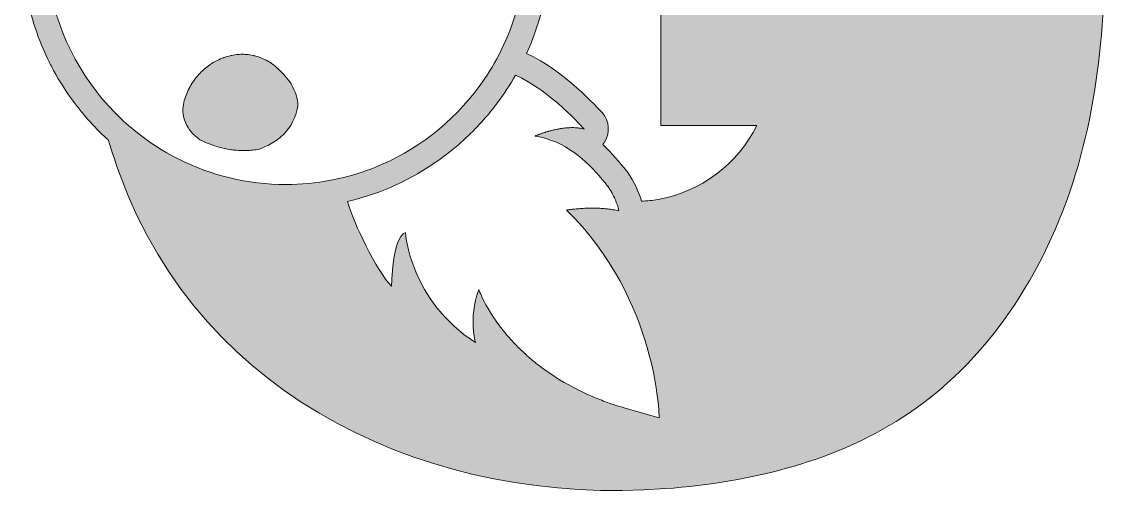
# Model space of a CAD drawing. Header units: millimetres. Extents: x -196 to -28, y -86 to 91.
# Drawn here: x -195.7 to -27.6, y -86.1 to -11.2 of the extents above; entities that cross this region are included whole.
import ezdxf

# ---------------------------------------------------------------- set-up
doc = ezdxf.new("R2010")
doc.units = ezdxf.units.MM
doc.header["$MEASUREMENT"] = 0
doc.layers.add('Layer 1', color=7, linetype='Continuous', lineweight=0)

# ---------------------------------------------------------------- blocks, each defined once
blk = doc.blocks.new('Block_0')
at = {"layer": 'Layer 1', "transparency": 33554687}
h = blk.add_hatch(color=7, dxfattribs=at)
h.dxf.hatch_style = 2
edge = h.paths.add_edge_path()
edge.add_spline(control_points=[(-102.33, -70.98), (-103.18, -70.73), (-104.01, -70.47), (-104.8, -70.19), (-105.6, -69.91), (-106.36, -69.62), (-107.1, -69.31), (-108.57, -68.7), (-109.94, -68.04), (-111.19, -67.34), (-112.86, -66.41), (-114.35, -65.41), (-115.66, -64.4), (-115.99, -64.15), (-116.31, -63.89), (-116.62, -63.64), (-117.24, -63.13), (-117.81, -62.61), (-118.35, -62.1), (-118.88, -61.59), (-119.38, -61.08), (-119.84, -60.58), (-123.75, -56.33), (-125, -52.62), (-125, -52.62), (-126.63, -57.31), (-125.49, -60.82), (-125.49, -60.82), (-135.66, -54.43), (-136.35, -43.82), (-136.35, -43.82), (-138.4, -44.66), (-138.48, -52.12), (-138.48, -52.12), (-140.82, -49.76), (-144.37, -42.31), (-145.32, -39.04), (-143.12, -38.51), (-140.97, -37.82), (-138.92, -36.95), (-137.7, -36.43), (-136.51, -35.86), (-135.35, -35.23), (-134.19, -34.6), (-133.07, -33.91), (-131.98, -33.18), (-130.89, -32.45), (-129.84, -31.66), (-128.84, -30.83), (-127.83, -29.99), (-126.86, -29.11), (-125.93, -28.19), (-125.01, -27.27), (-124.13, -26.3), (-123.3, -25.29), (-122.94, -24.86), (-122.61, -24.42), (-122.27, -23.98), (-122.21, -23.9), (-122.14, -23.83), (-122.08, -23.74), (-121.07, -22.39), (-120.15, -20.96), (-119.31, -19.49), (-114, -21.82), (-108.7, -27.83), (-108.7, -27.83), (-108.96, -27.76), (-109.23, -27.71), (-109.51, -27.67), (-109.58, -27.66), (-109.66, -27.65), (-109.73, -27.65), (-109.97, -27.62), (-110.22, -27.61), (-110.46, -27.61), (-110.49, -27.61), (-110.52, -27.6), (-110.54, -27.6), (-110.56, -27.6), (-110.57, -27.6), (-110.58, -27.6), (-110.63, -27.6), (-110.68, -27.61), (-110.73, -27.61), (-110.88, -27.61), (-111.03, -27.62), (-111.18, -27.63), (-111.25, -27.63), (-111.33, -27.64), (-111.4, -27.64), (-111.53, -27.65), (-111.66, -27.67), (-111.79, -27.68), (-111.86, -27.69), (-111.93, -27.7), (-112, -27.71), (-112.14, -27.73), (-112.27, -27.75), (-112.41, -27.77), (-112.47, -27.78), (-112.53, -27.79), (-112.59, -27.8), (-112.78, -27.83), (-112.96, -27.87), (-113.14, -27.91), (-113.15, -27.91), (-113.15, -27.91), (-113.15, -27.91), (-113.33, -27.95), (-113.51, -27.99), (-113.68, -28.04), (-113.74, -28.05), (-113.79, -28.07), (-113.85, -28.08), (-113.97, -28.11), (-114.08, -28.14), (-114.19, -28.18), (-114.25, -28.19), (-114.31, -28.21), (-114.36, -28.22), (-114.47, -28.26), (-114.57, -28.29), (-114.68, -28.32), (-114.72, -28.34), (-114.77, -28.35), (-114.82, -28.37), (-114.93, -28.4), (-115.04, -28.44), (-115.14, -28.47), (-115.17, -28.48), (-115.19, -28.49), (-115.22, -28.5), (-115.35, -28.54), (-115.46, -28.59), (-115.57, -28.63), (-115.6, -28.64), (-115.62, -28.64), (-115.64, -28.65), (-115.72, -28.68), (-115.8, -28.71), (-115.87, -28.74), (-115.89, -28.75), (-115.92, -28.76), (-115.94, -28.77), (-116, -28.79), (-116.05, -28.81), (-116.1, -28.83), (-116.12, -28.84), (-116.13, -28.85), (-116.15, -28.85), (-116.2, -28.87), (-116.23, -28.89), (-116.26, -28.9), (-116.27, -28.9), (-116.27, -28.9), (-116.27, -28.91), (-116.3, -28.92), (-116.32, -28.93), (-116.32, -28.93), (-116.32, -28.93), (-116.32, -28.93), (-116.32, -28.93), (-115.69, -29.01), (-115.08, -29.14), (-114.49, -29.32), (-110.36, -30.56), (-107.13, -33.91), (-105.06, -36.66), (-105.06, -36.67), (-105.05, -36.67), (-105.05, -36.67), (-104.63, -37.29), (-104.22, -37.99), (-103.89, -38.74), (-103.65, -39.3), (-103.43, -39.88), (-103.31, -40.48), (-103.61, -40.41), (-103.91, -40.35), (-104.22, -40.3), (-104.3, -40.28), (-104.38, -40.27), (-104.46, -40.26), (-104.73, -40.22), (-105.01, -40.18), (-105.29, -40.15), (-105.32, -40.15), (-105.35, -40.14), (-105.37, -40.14), (-105.68, -40.11), (-105.99, -40.09), (-106.29, -40.08), (-106.37, -40.07), (-106.44, -40.07), (-106.52, -40.07), (-106.78, -40.06), (-107.03, -40.05), (-107.28, -40.05), (-107.32, -40.05), (-107.35, -40.05), (-107.38, -40.05), (-107.39, -40.05), (-107.41, -40.05), (-107.42, -40.05), (-107.67, -40.05), (-107.92, -40.06), (-108.16, -40.06), (-108.22, -40.06), (-108.28, -40.07), (-108.35, -40.07), (-108.52, -40.08), (-108.69, -40.08), (-108.86, -40.09), (-108.94, -40.1), (-109.01, -40.1), (-109.09, -40.11), (-109.24, -40.12), (-109.38, -40.13), (-109.52, -40.14), (-109.58, -40.14), (-109.65, -40.15), (-109.71, -40.15), (-109.87, -40.17), (-110.02, -40.18), (-110.17, -40.2), (-110.19, -40.2), (-110.22, -40.2), (-110.24, -40.21), (-110.41, -40.22), (-110.56, -40.24), (-110.69, -40.26), (-110.74, -40.26), (-110.77, -40.27), (-110.81, -40.27), (-110.9, -40.28), (-110.98, -40.29), (-111.05, -40.3), (-111.09, -40.31), (-111.12, -40.31), (-111.15, -40.32), (-111.21, -40.33), (-111.26, -40.33), (-111.3, -40.34), (-111.32, -40.34), (-111.33, -40.34), (-111.34, -40.35), (-111.38, -40.35), (-111.41, -40.36), (-111.41, -40.36), (-97.24, -54.27), (-97.09, -72.45), (-97.09, -72.45), (-97.09, -72.45), (-102.33, -70.98), (-102.33, -70.98)], knot_values=[0, 0, 0, 0, 1, 1, 1, 2, 2, 2, 3, 3, 3, 4, 4, 4, 5, 5, 5, 6, 6, 6, 7, 7, 7, 8, 8, 8, 9, 9, 9, 10, 10, 10, 11, 11, 11, 12, 12, 12, 13, 13, 13, 14, 14, 14, 15, 15, 15, 16, 16, 16, 17, 17, 17, 18, 18, 18, 19, 19, 19, 20, 20, 20, 21, 21, 21, 22, 22, 22, 23, 23, 23, 24, 24, 24, 25, 25, 25, 26, 26, 26, 27, 27, 27, 28, 28, 28, 29, 29, 29, 30, 30, 30, 31, 31, 31, 32, 32, 32, 33, 33, 33, 34, 34, 34, 35, 35, 35, 36, 36, 36, 37, 37, 37, 38, 38, 38, 39, 39, 39, 40, 40, 40, 41, 41, 41, 42, 42, 42, 43, 43, 43, 44, 44, 44, 45, 45, 45, 46, 46, 46, 47, 47, 47, 48, 48, 48, 49, 49, 49, 50, 50, 50, 51, 51, 51, 52, 52, 52, 53, 53, 53, 54, 54, 54, 55, 55, 55, 56, 56, 56, 57, 57, 57, 58, 58, 58, 59, 59, 59, 60, 60, 60, 61, 61, 61, 62, 62, 62, 63, 63, 63, 64, 64, 64, 65, 65, 65, 66, 66, 66, 67, 67, 67, 68, 68, 68, 69, 69, 69, 70, 70, 70, 71, 71, 71, 72, 72, 72, 73, 73, 73, 74, 74, 74, 75, 75, 75, 76, 76, 76, 77, 77, 77, 78, 78, 78, 79, 79, 79, 80, 80, 80, 81, 81, 81, 82, 82, 82, 83, 83, 83, 84, 84, 84, 85, 85, 85, 85], degree=3, periodic=0)
edge = h.paths.add_edge_path()
edge.add_spline(control_points=[(-154.83, -36.41), (-166.73, -36.41), (-177.34, -30.77), (-184.13, -22.02), (-189.02, -15.74), (-191.94, -7.85), (-191.94, 0.71), (-191.94, 9.25), (-189.03, 17.11), (-184.17, 23.39), (-177.37, 32.16), (-166.75, 37.82), (-154.83, 37.82), (-143.38, 37.82), (-133.12, 32.6), (-126.31, 24.42), (-120.95, 17.99), (-117.72, 9.72), (-117.72, 0.71), (-117.72, -4.9), (-118.97, -10.22), (-121.21, -14.99), (-122.05, -16.77), (-123.01, -18.48), (-124.11, -20.09), (-124.12, -20.12), (-124.14, -20.14), (-124.16, -20.17), (-128.08, -25.91), (-133.58, -30.5), (-140.02, -33.32), (-142.52, -34.41), (-145.16, -35.23), (-147.9, -35.75), (-150.15, -36.18), (-152.46, -36.41), (-154.83, -36.41)], knot_values=[0, 0, 0, 0, 1, 1, 1, 2, 2, 2, 3, 3, 3, 4, 4, 4, 5, 5, 5, 6, 6, 6, 7, 7, 7, 8, 8, 8, 9, 9, 9, 10, 10, 10, 11, 11, 11, 12, 12, 12, 12], degree=3, periodic=0)
edge = h.paths.add_edge_path()
edge.add_spline(control_points=[(-28.84, 13.3), (-51.5, 13.3), (-74.16, 13.3), (-96.82, 13.3), (-96.82, -0.22), (-96.82, -13.75), (-96.82, -27.27), (-91.88, -27.27), (-86.94, -27.26), (-81.99, -27.26), (-84.88, -33.21), (-90.75, -37.61), (-97.26, -38.72), (-98.11, -38.87), (-98.97, -38.95), (-99.83, -38.98), (-100.24, -37.51), (-100.94, -36.02), (-101.96, -34.54), (-102.02, -34.46), (-102.09, -34.37), (-102.15, -34.29), (-103.15, -32.97), (-104.38, -31.56), (-105.82, -30.24), (-105.71, -30.1), (-105.6, -29.96), (-105.51, -29.81), (-104.64, -28.4), (-104.79, -26.59), (-105.88, -25.34), (-106.58, -24.56), (-111.79, -18.79), (-117.6, -16.14), (-116.91, -14.62), (-116.3, -13.06), (-115.8, -11.45), (-115.4, -10.17), (-115.07, -8.86), (-114.8, -7.53), (-114.25, -4.87), (-113.97, -2.12), (-113.97, 0.71), (-113.97, 11.51), (-118.17, 21.33), (-125.02, 28.64), (-122.34, 36.14), (-117.75, 42.52), (-109.69, 44.71), (-104.77, 46.04), (-99.08, 46.01), (-94.51, 43.53), (-87.17, 39.57), (-82.92, 30.91), (-83.44, 22.59), (-65.24, 24.38), (-47.04, 26.17), (-28.84, 27.96), (-32.07, 47.16), (-40.91, 66.24), (-56.74, 77.56), (-68.85, 86.23), (-84.03, 89.67), (-98.91, 90.25), (-119.37, 91.03), (-140.59, 84.91), (-156.78, 72.21), (-170.27, 61.61), (-178.29, 46.84), (-182.51, 30.76), (-190.61, 23.29), (-195.69, 12.59), (-195.69, 0.71), (-195.69, -2.12), (-195.41, -4.87), (-194.86, -7.53), (-194.59, -8.86), (-194.25, -10.17), (-193.85, -11.45), (-193.26, -13.37), (-192.52, -15.22), (-191.66, -17.01), (-191.37, -17.61), (-191.07, -18.19), (-190.76, -18.77), (-189.82, -20.51), (-188.75, -22.17), (-187.57, -23.74), (-187.18, -24.27), (-186.78, -24.78), (-186.36, -25.29), (-185.53, -26.3), (-184.65, -27.27), (-183.72, -28.19), (-183.24, -28.67), (-182.75, -29.13), (-182.25, -29.59), (-181.72, -31.39), (-181.13, -33.18), (-180.48, -34.95), (-167.71, -69.84), (-132, -86.14), (-96.11, -83.42), (-82.81, -82.41), (-69.38, -79.18), (-58.35, -71.68), (-45.35, -62.84), (-36.65, -48.6), (-32.3, -33.49), (-27.94, -18.38), (-27.62, -2.38), (-28.84, 13.3)], knot_values=[0, 0, 0, 0, 1, 1, 1, 2, 2, 2, 3, 3, 3, 4, 4, 4, 5, 5, 5, 6, 6, 6, 7, 7, 7, 8, 8, 8, 9, 9, 9, 10, 10, 10, 11, 11, 11, 12, 12, 12, 13, 13, 13, 14, 14, 14, 15, 15, 15, 16, 16, 16, 17, 17, 17, 18, 18, 18, 19, 19, 19, 20, 20, 20, 21, 21, 21, 22, 22, 22, 23, 23, 23, 24, 24, 24, 25, 25, 25, 26, 26, 26, 27, 27, 27, 28, 28, 28, 29, 29, 29, 30, 30, 30, 31, 31, 31, 32, 32, 32, 33, 33, 33, 34, 34, 34, 35, 35, 35, 36, 36, 36, 37, 37, 37, 37], degree=3, periodic=0)
h = blk.add_hatch(color=7, dxfattribs=at)
h.dxf.hatch_style = 2
edge = h.paths.add_edge_path()
edge.add_spline(control_points=[(-154.98, -19.58), (-155.16, -19.38), (-155.35, -19.18), (-155.55, -18.99), (-155.69, -18.83), (-155.84, -18.69), (-155.99, -18.55), (-156.13, -18.41), (-156.28, -18.28), (-156.44, -18.16), (-156.51, -18.09), (-156.59, -18.03), (-156.67, -17.96), (-156.95, -17.75), (-157.23, -17.55), (-157.52, -17.38), (-157.55, -17.36), (-157.59, -17.34), (-157.62, -17.32), (-157.94, -17.13), (-158.27, -16.98), (-158.6, -16.85), (-158.68, -16.81), (-158.77, -16.78), (-158.86, -16.75), (-159.14, -16.64), (-159.43, -16.56), (-159.72, -16.49), (-159.77, -16.47), (-159.83, -16.46), (-159.89, -16.44), (-160.23, -16.37), (-160.57, -16.32), (-160.91, -16.3), (-160.99, -16.29), (-161.08, -16.29), (-161.16, -16.29), (-161.29, -16.28), (-161.41, -16.27), (-161.54, -16.27), (-161.71, -16.27), (-161.87, -16.28), (-162.04, -16.29), (-162.1, -16.29), (-162.16, -16.29), (-162.22, -16.3), (-162.56, -16.33), (-162.89, -16.38), (-163.23, -16.45), (-163.31, -16.46), (-163.38, -16.48), (-163.46, -16.5), (-163.75, -16.57), (-164.05, -16.65), (-164.33, -16.75), (-164.38, -16.77), (-164.44, -16.78), (-164.48, -16.8), (-164.81, -16.92), (-165.13, -17.06), (-165.44, -17.22), (-165.51, -17.25), (-165.58, -17.29), (-165.65, -17.33), (-165.93, -17.48), (-166.21, -17.64), (-166.47, -17.82), (-166.51, -17.84), (-166.55, -17.86), (-166.58, -17.89), (-166.88, -18.09), (-167.16, -18.31), (-167.43, -18.54), (-167.49, -18.6), (-167.55, -18.66), (-167.62, -18.71), (-167.86, -18.94), (-168.1, -19.17), (-168.33, -19.42), (-168.35, -19.45), (-168.38, -19.47), (-168.4, -19.49), (-168.64, -19.77), (-168.86, -20.06), (-169.08, -20.36), (-169.13, -20.43), (-169.18, -20.51), (-169.23, -20.58), (-169.42, -20.88), (-169.61, -21.18), (-169.78, -21.51), (-169.79, -21.52), (-169.8, -21.54), (-169.81, -21.56), (-169.98, -21.89), (-170.13, -22.25), (-170.27, -22.61), (-170.3, -22.7), (-170.33, -22.79), (-170.36, -22.88), (-170.49, -23.25), (-170.61, -23.62), (-170.69, -24.02), (-170.83, -25.02), (-170.74, -26.01), (-170.33, -26.93), (-169.93, -27.86), (-169.22, -28.72), (-168.13, -29.49), (-167.63, -29.74), (-167.13, -29.95), (-166.63, -30.14), (-166.51, -30.19), (-166.38, -30.23), (-166.26, -30.28), (-165.76, -30.46), (-165.26, -30.62), (-164.76, -30.74), (-164.76, -30.74), (-164.76, -30.74), (-164.76, -30.74), (-164.26, -30.87), (-163.76, -30.95), (-163.26, -31.02), (-163.14, -31.04), (-163.01, -31.05), (-162.89, -31.07), (-162.39, -31.12), (-161.89, -31.16), (-161.4, -31.16), (-161.39, -31.16), (-161.39, -31.16), (-161.39, -31.16), (-161.39, -31.16), (-161.39, -31.16), (-161.39, -31.16), (-161.12, -31.16), (-160.86, -31.14), (-160.59, -31.13), (-160.48, -31.12), (-160.37, -31.12), (-160.26, -31.11), (-159.88, -31.08), (-159.51, -31.04), (-159.13, -30.97), (-156.13, -29.97), (-153.63, -27.97), (-152.97, -24.27), (-152.97, -23.12), (-153.35, -21.95), (-154.03, -20.86), (-154.3, -20.42), (-154.62, -19.99), (-154.98, -19.58)], knot_values=[0, 0, 0, 0, 1, 1, 1, 2, 2, 2, 3, 3, 3, 4, 4, 4, 5, 5, 5, 6, 6, 6, 7, 7, 7, 8, 8, 8, 9, 9, 9, 10, 10, 10, 11, 11, 11, 12, 12, 12, 13, 13, 13, 14, 14, 14, 15, 15, 15, 16, 16, 16, 17, 17, 17, 18, 18, 18, 19, 19, 19, 20, 20, 20, 21, 21, 21, 22, 22, 22, 23, 23, 23, 24, 24, 24, 25, 25, 25, 26, 26, 26, 27, 27, 27, 28, 28, 28, 29, 29, 29, 30, 30, 30, 31, 31, 31, 32, 32, 32, 33, 33, 33, 34, 34, 34, 35, 35, 35, 36, 36, 36, 37, 37, 37, 38, 38, 38, 39, 39, 39, 40, 40, 40, 41, 41, 41, 42, 42, 42, 43, 43, 43, 44, 44, 44, 45, 45, 45, 46, 46, 46, 47, 47, 47, 48, 48, 48, 49, 49, 49, 50, 50, 50, 51, 51, 51, 51], degree=3, periodic=0)
at = {"layer": 'Layer 1'}
for points, knots in [([(-28.84, 13.3), (-51.5, 13.3), (-74.16, 13.3), (-96.82, 13.3), (-96.82, -0.22), (-96.82, -13.75), (-96.82, -27.27), (-91.88, -27.27), (-86.94, -27.26), (-81.99, -27.26), (-84.88, -33.21), (-90.75, -37.61), (-97.26, -38.72), (-98.11, -38.87), (-98.97, -38.95), (-99.83, -38.98), (-100.24, -37.51), (-100.94, -36.02), (-101.96, -34.54), (-102.02, -34.46), (-102.09, -34.37), (-102.15, -34.29), (-103.15, -32.97), (-104.38, -31.56), (-105.82, -30.24), (-105.71, -30.1), (-105.6, -29.96), (-105.51, -29.81), (-104.64, -28.4), (-104.79, -26.59), (-105.88, -25.34), (-106.58, -24.56), (-111.79, -18.79), (-117.6, -16.14), (-116.91, -14.62), (-116.3, -13.06), (-115.8, -11.45), (-115.4, -10.17), (-115.07, -8.86), (-114.8, -7.53), (-114.25, -4.87), (-113.97, -2.12), (-113.97, 0.71), (-113.97, 11.51), (-118.17, 21.33), (-125.02, 28.64), (-122.34, 36.14), (-117.75, 42.52), (-109.69, 44.71), (-104.77, 46.04), (-99.08, 46.01), (-94.51, 43.53), (-87.17, 39.57), (-82.92, 30.91), (-83.44, 22.59), (-65.24, 24.38), (-47.04, 26.17), (-28.84, 27.96), (-32.07, 47.16), (-40.91, 66.24), (-56.74, 77.56), (-68.85, 86.23), (-84.03, 89.67), (-98.91, 90.25), (-119.37, 91.03), (-140.59, 84.91), (-156.78, 72.21), (-170.27, 61.61), (-178.29, 46.84), (-182.51, 30.76), (-190.61, 23.29), (-195.69, 12.59), (-195.69, 0.71), (-195.69, -2.12), (-195.41, -4.87), (-194.86, -7.53), (-194.59, -8.86), (-194.25, -10.17), (-193.85, -11.45), (-193.26, -13.37), (-192.52, -15.22), (-191.66, -17.01), (-191.37, -17.61), (-191.07, -18.19), (-190.76, -18.77), (-189.82, -20.51), (-188.75, -22.17), (-187.57, -23.74), (-187.18, -24.27), (-186.78, -24.78), (-186.36, -25.29), (-185.53, -26.3), (-184.65, -27.27), (-183.72, -28.19), (-183.24, -28.67), (-182.75, -29.13), (-182.25, -29.59), (-181.72, -31.39), (-181.13, -33.18), (-180.48, -34.95), (-167.71, -69.84), (-132, -86.14), (-96.11, -83.42), (-82.81, -82.41), (-69.38, -79.18), (-58.35, -71.68), (-45.35, -62.84), (-36.65, -48.6), (-32.3, -33.49), (-27.94, -18.38), (-27.62, -2.38), (-28.84, 13.3)], [0, 0, 0, 0, 1, 1, 1, 2, 2, 2, 3, 3, 3, 4, 4, 4, 5, 5, 5, 6, 6, 6, 7, 7, 7, 8, 8, 8, 9, 9, 9, 10, 10, 10, 11, 11, 11, 12, 12, 12, 13, 13, 13, 14, 14, 14, 15, 15, 15, 16, 16, 16, 17, 17, 17, 18, 18, 18, 19, 19, 19, 20, 20, 20, 21, 21, 21, 22, 22, 22, 23, 23, 23, 24, 24, 24, 25, 25, 25, 26, 26, 26, 27, 27, 27, 28, 28, 28, 29, 29, 29, 30, 30, 30, 31, 31, 31, 32, 32, 32, 33, 33, 33, 34, 34, 34, 35, 35, 35, 36, 36, 36, 37, 37, 37, 37]), ([(-154.83, -36.41), (-166.73, -36.41), (-177.34, -30.77), (-184.13, -22.02), (-189.02, -15.74), (-191.94, -7.85), (-191.94, 0.71), (-191.94, 9.25), (-189.03, 17.11), (-184.17, 23.39), (-177.37, 32.16), (-166.75, 37.82), (-154.83, 37.82), (-143.38, 37.82), (-133.12, 32.6), (-126.31, 24.42), (-120.95, 17.99), (-117.72, 9.72), (-117.72, 0.71), (-117.72, -4.9), (-118.97, -10.22), (-121.21, -14.99), (-122.05, -16.77), (-123.01, -18.48), (-124.11, -20.09), (-124.12, -20.12), (-124.14, -20.14), (-124.16, -20.17), (-128.08, -25.91), (-133.58, -30.5), (-140.02, -33.32), (-142.52, -34.41), (-145.16, -35.23), (-147.9, -35.75), (-150.15, -36.18), (-152.46, -36.41), (-154.83, -36.41)], [0, 0, 0, 0, 1, 1, 1, 2, 2, 2, 3, 3, 3, 4, 4, 4, 5, 5, 5, 6, 6, 6, 7, 7, 7, 8, 8, 8, 9, 9, 9, 10, 10, 10, 11, 11, 11, 12, 12, 12, 12]), ([(-154.98, -19.58), (-155.16, -19.38), (-155.35, -19.18), (-155.55, -18.99), (-155.69, -18.83), (-155.84, -18.69), (-155.99, -18.55), (-156.13, -18.41), (-156.28, -18.28), (-156.44, -18.16), (-156.51, -18.09), (-156.59, -18.03), (-156.67, -17.96), (-156.95, -17.75), (-157.23, -17.55), (-157.52, -17.38), (-157.55, -17.36), (-157.59, -17.34), (-157.62, -17.32), (-157.94, -17.13), (-158.27, -16.98), (-158.6, -16.85), (-158.68, -16.81), (-158.77, -16.78), (-158.86, -16.75), (-159.14, -16.64), (-159.43, -16.56), (-159.72, -16.49), (-159.77, -16.47), (-159.83, -16.46), (-159.89, -16.44), (-160.23, -16.37), (-160.57, -16.32), (-160.91, -16.3), (-160.99, -16.29), (-161.08, -16.29), (-161.16, -16.29), (-161.29, -16.28), (-161.41, -16.27), (-161.54, -16.27), (-161.71, -16.27), (-161.87, -16.28), (-162.04, -16.29), (-162.1, -16.29), (-162.16, -16.29), (-162.22, -16.3), (-162.56, -16.33), (-162.89, -16.38), (-163.23, -16.45), (-163.31, -16.46), (-163.38, -16.48), (-163.46, -16.5), (-163.75, -16.57), (-164.05, -16.65), (-164.33, -16.75), (-164.38, -16.77), (-164.44, -16.78), (-164.48, -16.8), (-164.81, -16.92), (-165.13, -17.06), (-165.44, -17.22), (-165.51, -17.25), (-165.58, -17.29), (-165.65, -17.33), (-165.93, -17.48), (-166.21, -17.64), (-166.47, -17.82), (-166.51, -17.84), (-166.55, -17.86), (-166.58, -17.89), (-166.88, -18.09), (-167.16, -18.31), (-167.43, -18.54), (-167.49, -18.6), (-167.55, -18.66), (-167.62, -18.71), (-167.86, -18.94), (-168.1, -19.17), (-168.33, -19.42), (-168.35, -19.45), (-168.38, -19.47), (-168.4, -19.49), (-168.64, -19.77), (-168.86, -20.06), (-169.08, -20.36), (-169.13, -20.43), (-169.18, -20.51), (-169.23, -20.58), (-169.42, -20.88), (-169.61, -21.18), (-169.78, -21.51), (-169.79, -21.52), (-169.8, -21.54), (-169.81, -21.56), (-169.98, -21.89), (-170.13, -22.25), (-170.27, -22.61), (-170.3, -22.7), (-170.33, -22.79), (-170.36, -22.88), (-170.49, -23.25), (-170.61, -23.62), (-170.69, -24.02), (-170.83, -25.02), (-170.74, -26.01), (-170.33, -26.93), (-169.93, -27.86), (-169.22, -28.72), (-168.13, -29.49), (-167.63, -29.74), (-167.13, -29.95), (-166.63, -30.14), (-166.51, -30.19), (-166.38, -30.23), (-166.26, -30.28), (-165.76, -30.46), (-165.26, -30.62), (-164.76, -30.74), (-164.76, -30.74), (-164.76, -30.74), (-164.76, -30.74), (-164.26, -30.87), (-163.76, -30.95), (-163.26, -31.02), (-163.14, -31.04), (-163.01, -31.05), (-162.89, -31.07), (-162.39, -31.12), (-161.89, -31.16), (-161.4, -31.16), (-161.39, -31.16), (-161.39, -31.16), (-161.39, -31.16), (-161.39, -31.16), (-161.39, -31.16), (-161.39, -31.16), (-161.12, -31.16), (-160.86, -31.14), (-160.59, -31.13), (-160.48, -31.12), (-160.37, -31.12), (-160.26, -31.11), (-159.88, -31.08), (-159.51, -31.04), (-159.13, -30.97), (-156.13, -29.97), (-153.63, -27.97), (-152.97, -24.27), (-152.97, -23.12), (-153.35, -21.95), (-154.03, -20.86), (-154.3, -20.42), (-154.62, -19.99), (-154.98, -19.58)], [0, 0, 0, 0, 1, 1, 1, 2, 2, 2, 3, 3, 3, 4, 4, 4, 5, 5, 5, 6, 6, 6, 7, 7, 7, 8, 8, 8, 9, 9, 9, 10, 10, 10, 11, 11, 11, 12, 12, 12, 13, 13, 13, 14, 14, 14, 15, 15, 15, 16, 16, 16, 17, 17, 17, 18, 18, 18, 19, 19, 19, 20, 20, 20, 21, 21, 21, 22, 22, 22, 23, 23, 23, 24, 24, 24, 25, 25, 25, 26, 26, 26, 27, 27, 27, 28, 28, 28, 29, 29, 29, 30, 30, 30, 31, 31, 31, 32, 32, 32, 33, 33, 33, 34, 34, 34, 35, 35, 35, 36, 36, 36, 37, 37, 37, 38, 38, 38, 39, 39, 39, 40, 40, 40, 41, 41, 41, 42, 42, 42, 43, 43, 43, 44, 44, 44, 45, 45, 45, 46, 46, 46, 47, 47, 47, 48, 48, 48, 49, 49, 49, 50, 50, 50, 51, 51, 51, 51]), ([(-102.33, -70.98), (-103.18, -70.73), (-104.01, -70.47), (-104.8, -70.19), (-105.6, -69.91), (-106.36, -69.62), (-107.1, -69.31), (-108.57, -68.7), (-109.94, -68.04), (-111.19, -67.34), (-112.86, -66.41), (-114.35, -65.41), (-115.66, -64.4), (-115.99, -64.15), (-116.31, -63.89), (-116.62, -63.64), (-117.24, -63.13), (-117.81, -62.61), (-118.35, -62.1), (-118.88, -61.59), (-119.38, -61.08), (-119.84, -60.58), (-123.75, -56.33), (-125, -52.62), (-125, -52.62), (-126.63, -57.31), (-125.49, -60.82), (-125.49, -60.82), (-135.66, -54.43), (-136.35, -43.82), (-136.35, -43.82), (-138.4, -44.66), (-138.48, -52.12), (-138.48, -52.12), (-140.82, -49.76), (-144.37, -42.31), (-145.32, -39.04), (-143.12, -38.51), (-140.97, -37.82), (-138.92, -36.95), (-137.7, -36.43), (-136.51, -35.86), (-135.35, -35.23), (-134.19, -34.6), (-133.07, -33.91), (-131.98, -33.18), (-130.89, -32.45), (-129.84, -31.66), (-128.84, -30.83), (-127.83, -29.99), (-126.86, -29.11), (-125.93, -28.19), (-125.01, -27.27), (-124.13, -26.3), (-123.3, -25.29), (-122.94, -24.86), (-122.61, -24.42), (-122.27, -23.98), (-122.21, -23.9), (-122.14, -23.83), (-122.08, -23.74), (-121.07, -22.39), (-120.15, -20.96), (-119.31, -19.49), (-114, -21.82), (-108.7, -27.83), (-108.7, -27.83), (-108.96, -27.76), (-109.23, -27.71), (-109.51, -27.67), (-109.58, -27.66), (-109.66, -27.65), (-109.73, -27.65), (-109.97, -27.62), (-110.22, -27.61), (-110.46, -27.61), (-110.49, -27.61), (-110.52, -27.6), (-110.54, -27.6), (-110.56, -27.6), (-110.57, -27.6), (-110.58, -27.6), (-110.63, -27.6), (-110.68, -27.61), (-110.73, -27.61), (-110.88, -27.61), (-111.03, -27.62), (-111.18, -27.63), (-111.25, -27.63), (-111.33, -27.64), (-111.4, -27.64), (-111.53, -27.65), (-111.66, -27.67), (-111.79, -27.68), (-111.86, -27.69), (-111.93, -27.7), (-112, -27.71), (-112.14, -27.73), (-112.27, -27.75), (-112.41, -27.77), (-112.47, -27.78), (-112.53, -27.79), (-112.59, -27.8), (-112.78, -27.83), (-112.96, -27.87), (-113.14, -27.91), (-113.15, -27.91), (-113.15, -27.91), (-113.15, -27.91), (-113.33, -27.95), (-113.51, -27.99), (-113.68, -28.04), (-113.74, -28.05), (-113.79, -28.07), (-113.85, -28.08), (-113.97, -28.11), (-114.08, -28.14), (-114.19, -28.18), (-114.25, -28.19), (-114.31, -28.21), (-114.36, -28.22), (-114.47, -28.26), (-114.57, -28.29), (-114.68, -28.32), (-114.72, -28.34), (-114.77, -28.35), (-114.82, -28.37), (-114.93, -28.4), (-115.04, -28.44), (-115.14, -28.47), (-115.17, -28.48), (-115.19, -28.49), (-115.22, -28.5), (-115.35, -28.54), (-115.46, -28.59), (-115.57, -28.63), (-115.6, -28.64), (-115.62, -28.64), (-115.64, -28.65), (-115.72, -28.68), (-115.8, -28.71), (-115.87, -28.74), (-115.89, -28.75), (-115.92, -28.76), (-115.94, -28.77), (-116, -28.79), (-116.05, -28.81), (-116.1, -28.83), (-116.12, -28.84), (-116.13, -28.85), (-116.15, -28.85), (-116.2, -28.87), (-116.23, -28.89), (-116.26, -28.9), (-116.27, -28.9), (-116.27, -28.9), (-116.27, -28.91), (-116.3, -28.92), (-116.32, -28.93), (-116.32, -28.93), (-116.32, -28.93), (-116.32, -28.93), (-116.32, -28.93), (-115.69, -29.01), (-115.08, -29.14), (-114.49, -29.32), (-110.36, -30.56), (-107.13, -33.91), (-105.06, -36.66), (-105.06, -36.67), (-105.05, -36.67), (-105.05, -36.67), (-104.63, -37.29), (-104.22, -37.99), (-103.89, -38.74), (-103.65, -39.3), (-103.43, -39.88), (-103.31, -40.48), (-103.61, -40.41), (-103.91, -40.35), (-104.22, -40.3), (-104.3, -40.28), (-104.38, -40.27), (-104.46, -40.26), (-104.73, -40.22), (-105.01, -40.18), (-105.29, -40.15), (-105.32, -40.15), (-105.35, -40.14), (-105.37, -40.14), (-105.68, -40.11), (-105.99, -40.09), (-106.29, -40.08), (-106.37, -40.07), (-106.44, -40.07), (-106.52, -40.07), (-106.78, -40.06), (-107.03, -40.05), (-107.28, -40.05), (-107.32, -40.05), (-107.35, -40.05), (-107.38, -40.05), (-107.39, -40.05), (-107.41, -40.05), (-107.42, -40.05), (-107.67, -40.05), (-107.92, -40.06), (-108.16, -40.06), (-108.22, -40.06), (-108.28, -40.07), (-108.35, -40.07), (-108.52, -40.08), (-108.69, -40.08), (-108.86, -40.09), (-108.94, -40.1), (-109.01, -40.1), (-109.09, -40.11), (-109.24, -40.12), (-109.38, -40.13), (-109.52, -40.14), (-109.58, -40.14), (-109.65, -40.15), (-109.71, -40.15), (-109.87, -40.17), (-110.02, -40.18), (-110.17, -40.2), (-110.19, -40.2), (-110.22, -40.2), (-110.24, -40.21), (-110.41, -40.22), (-110.56, -40.24), (-110.69, -40.26), (-110.74, -40.26), (-110.77, -40.27), (-110.81, -40.27), (-110.9, -40.28), (-110.98, -40.29), (-111.05, -40.3), (-111.09, -40.31), (-111.12, -40.31), (-111.15, -40.32), (-111.21, -40.33), (-111.26, -40.33), (-111.3, -40.34), (-111.32, -40.34), (-111.33, -40.34), (-111.34, -40.35), (-111.38, -40.35), (-111.41, -40.36), (-111.41, -40.36), (-97.24, -54.27), (-97.09, -72.45), (-97.09, -72.45), (-97.09, -72.45), (-102.33, -70.98), (-102.33, -70.98)], [0, 0, 0, 0, 1, 1, 1, 2, 2, 2, 3, 3, 3, 4, 4, 4, 5, 5, 5, 6, 6, 6, 7, 7, 7, 8, 8, 8, 9, 9, 9, 10, 10, 10, 11, 11, 11, 12, 12, 12, 13, 13, 13, 14, 14, 14, 15, 15, 15, 16, 16, 16, 17, 17, 17, 18, 18, 18, 19, 19, 19, 20, 20, 20, 21, 21, 21, 22, 22, 22, 23, 23, 23, 24, 24, 24, 25, 25, 25, 26, 26, 26, 27, 27, 27, 28, 28, 28, 29, 29, 29, 30, 30, 30, 31, 31, 31, 32, 32, 32, 33, 33, 33, 34, 34, 34, 35, 35, 35, 36, 36, 36, 37, 37, 37, 38, 38, 38, 39, 39, 39, 40, 40, 40, 41, 41, 41, 42, 42, 42, 43, 43, 43, 44, 44, 44, 45, 45, 45, 46, 46, 46, 47, 47, 47, 48, 48, 48, 49, 49, 49, 50, 50, 50, 51, 51, 51, 52, 52, 52, 53, 53, 53, 54, 54, 54, 55, 55, 55, 56, 56, 56, 57, 57, 57, 58, 58, 58, 59, 59, 59, 60, 60, 60, 61, 61, 61, 62, 62, 62, 63, 63, 63, 64, 64, 64, 65, 65, 65, 66, 66, 66, 67, 67, 67, 68, 68, 68, 69, 69, 69, 70, 70, 70, 71, 71, 71, 72, 72, 72, 73, 73, 73, 74, 74, 74, 75, 75, 75, 76, 76, 76, 77, 77, 77, 78, 78, 78, 79, 79, 79, 80, 80, 80, 81, 81, 81, 82, 82, 82, 83, 83, 83, 84, 84, 84, 85, 85, 85, 85])]:
    blk.add_open_spline(points, degree=3, knots=knots, dxfattribs=at)

msp = doc.modelspace()

# ---------------------------------------------------------------- block references
at = {"layer": 'Layer 1'}
msp.add_blockref('Block_0', (0, 0), dxfattribs=at)

doc.saveas('drawing.dxf')
